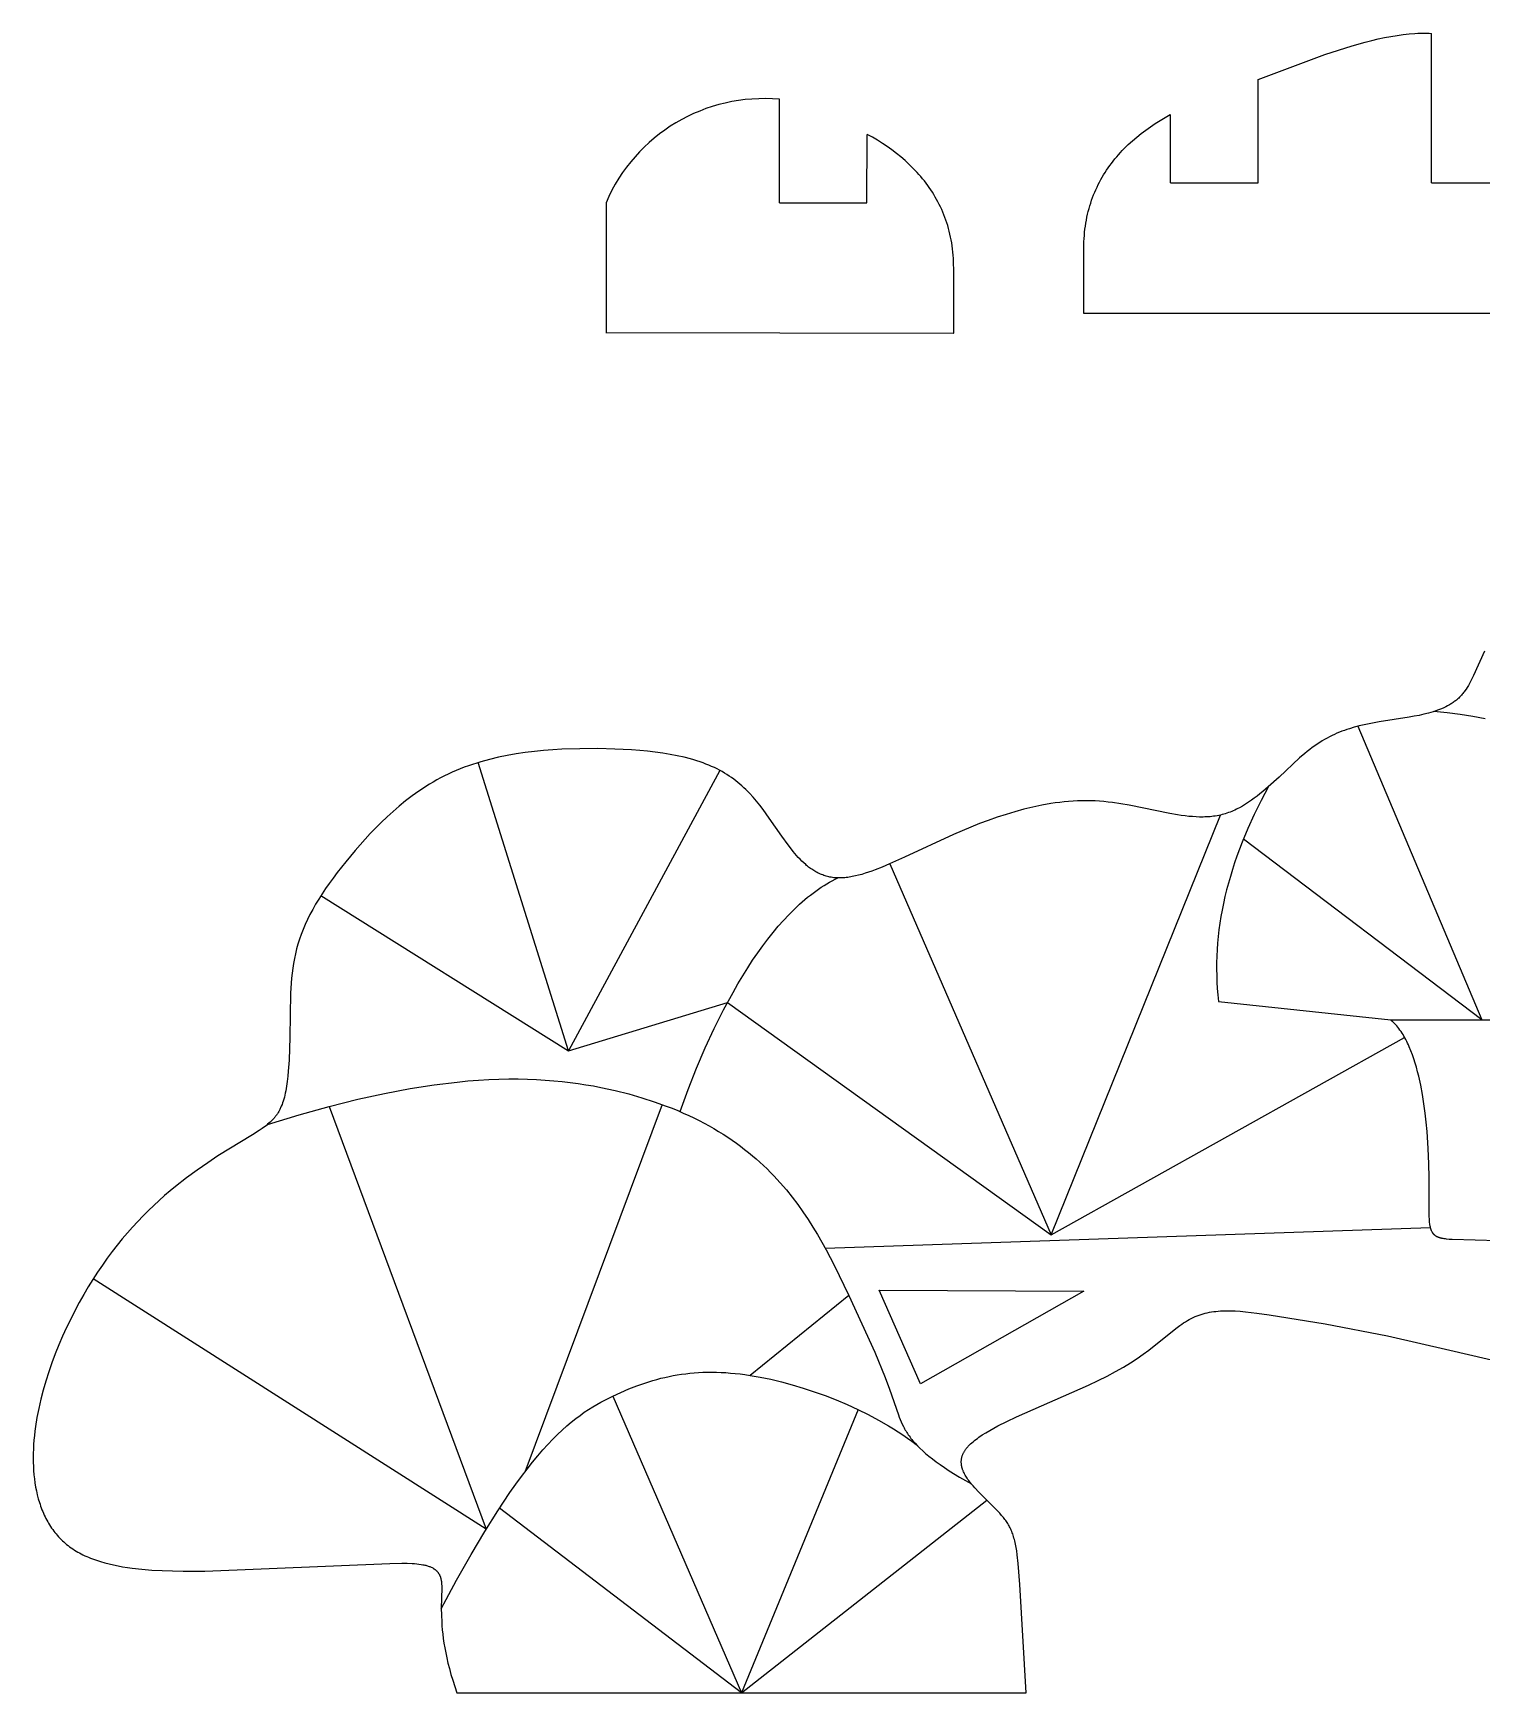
# Model space of a CAD drawing. Extents: x 7 to 176, y 5 to 122.
# Drawn here: x 10.7 to 56.7, y 53.4 to 106.1 of the extents above; entities that cross this region are included whole.
import ezdxf

# ---------------------------------------------------------------- set-up
doc = ezdxf.new("R2010")
doc.units = 0
doc.layers.get('0').update_dxf_attribs({"linetype": 'CONTINUOUS'})

msp = doc.modelspace()

# ---------------------------------------------------------------- linework, layer by layer
at = {"linetype": 'CONTINUOUS'}
for p, q in [((55.115, 101.318), (55.115, 106.065)), ((49.607, 101.318), (49.607, 104.601)), ((34.405, 100.69), (34.405, 103.973)), ((46.827, 101.318), (46.827, 103.491)), ((37.185, 100.69), (37.192, 102.859)), ((46.827, 101.318), (49.607, 101.318)), ((55.115, 101.318), (57.895, 101.318)), ((28.897, 100.69), (28.904, 96.546)), ((34.405, 100.69), (37.185, 100.69))]:
    msp.add_line(p, q, dxfattribs=at)
at = {"color": 7, "linetype": 'CONTINUOUS'}
for points in [[(49.607, 104.601), (51.73, 105.394), (52.164, 105.538), (52.591, 105.671), (53.012, 105.789), (53.219, 105.842), (53.424, 105.89), (53.626, 105.933), (53.825, 105.971), (54.021, 106.004), (54.214, 106.03), (54.404, 106.051), (54.589, 106.065), (54.681, 106.069), (54.772, 106.072), (54.861, 106.073), (54.949, 106.072), (55.037, 106.069), (55.115, 106.065)], [(63.905, 97.174), (44.073, 97.174), (44.073, 97.174), (44.073, 99.242), (44.073, 99.242), (44.074, 99.346), (44.077, 99.448), (44.082, 99.55), (44.089, 99.65), (44.098, 99.749), (44.109, 99.847), (44.122, 99.944), (44.136, 100.04), (44.153, 100.134), (44.172, 100.228), (44.192, 100.32), (44.214, 100.411), (44.238, 100.502), (44.264, 100.591), (44.291, 100.678), (44.32, 100.765), (44.351, 100.851), (44.384, 100.936), (44.418, 101.019), (44.454, 101.102), (44.491, 101.183), (44.531, 101.263), (44.571, 101.343), (44.613, 101.421), (44.657, 101.498), (44.702, 101.574), (44.749, 101.649), (44.797, 101.723), (44.847, 101.796), (44.898, 101.868), (44.951, 101.939), (45.005, 102.009), (45.06, 102.078), (45.116, 102.146), (45.174, 102.213), (45.233, 102.279), (45.294, 102.344), (45.356, 102.408), (45.483, 102.533), (45.615, 102.654), (45.751, 102.771), (45.892, 102.885), (46.037, 102.994), (46.186, 103.1), (46.339, 103.202), (46.496, 103.301), (46.656, 103.396), (46.819, 103.487)], [(28.904, 96.562), (39.938, 96.546), (39.939, 96.546), (39.939, 98.613), (39.939, 98.614), (39.938, 98.717), (39.935, 98.82), (39.93, 98.921), (39.923, 99.022), (39.914, 99.121), (39.903, 99.219), (39.89, 99.316), (39.875, 99.411), (39.858, 99.506), (39.84, 99.599), (39.82, 99.692), (39.798, 99.783), (39.774, 99.873), (39.748, 99.962), (39.72, 100.05), (39.691, 100.137), (39.66, 100.223), (39.628, 100.307), (39.593, 100.391), (39.558, 100.473), (39.52, 100.555), (39.481, 100.635), (39.44, 100.714), (39.398, 100.793), (39.354, 100.87), (39.309, 100.946), (39.262, 101.021), (39.214, 101.095), (39.164, 101.168), (39.113, 101.24), (39.061, 101.311), (39.007, 101.381), (38.952, 101.45), (38.895, 101.518), (38.837, 101.585), (38.778, 101.651), (38.718, 101.716), (38.656, 101.78), (38.529, 101.905), (38.397, 102.026), (38.261, 102.143), (38.12, 102.256), (37.975, 102.366), (37.826, 102.472), (37.673, 102.574), (37.516, 102.673), (37.356, 102.768), (37.192, 102.859)], [(56.793, 86.445), (56.451, 85.679), (56.387, 85.545), (56.353, 85.48), (56.32, 85.417), (56.285, 85.355), (56.249, 85.296), (56.212, 85.239), (56.174, 85.183), (56.154, 85.156), (56.134, 85.13), (56.114, 85.104), (56.093, 85.078), (56.071, 85.053), (56.049, 85.029), (56.027, 85.005), (56.003, 84.982), (55.98, 84.959), (55.956, 84.937), (55.931, 84.915), (55.906, 84.894), (55.88, 84.874), (55.854, 84.854), (55.827, 84.834), (55.8, 84.815), (55.772, 84.796), (55.744, 84.778), (55.715, 84.76), (55.686, 84.743), (55.626, 84.71), (55.565, 84.679), (55.502, 84.649), (55.437, 84.62), (55.371, 84.594), (55.303, 84.568), (55.234, 84.544), (55.164, 84.522), (55.093, 84.5), (55.02, 84.48), (54.872, 84.442), (54.721, 84.408), (54.566, 84.377), (54.41, 84.349), (53.452, 84.2), (53.135, 84.143), (52.978, 84.11), (52.82, 84.073), (52.663, 84.032), (52.506, 83.985), (52.427, 83.959), (52.349, 83.931), (52.27, 83.902), (52.192, 83.871), (52.113, 83.838), (52.035, 83.804), (51.956, 83.767), (51.878, 83.727), (51.799, 83.686), (51.72, 83.642), (51.642, 83.596), (51.563, 83.547), (51.484, 83.496), (51.405, 83.442), (51.326, 83.385), (51.246, 83.325), (51.167, 83.262), (51.087, 83.197), (50.927, 83.059), (50.273, 82.448), (49.932, 82.137), (49.756, 81.987), (49.667, 81.914), (49.577, 81.844), (49.486, 81.776), (49.394, 81.71), (49.301, 81.646), (49.207, 81.586), (49.112, 81.529), (49.015, 81.475), (48.967, 81.45), (48.918, 81.426), (48.868, 81.402), (48.819, 81.38), (48.769, 81.358), (48.718, 81.338), (48.668, 81.319), (48.617, 81.301), (48.565, 81.284), (48.514, 81.269), (48.461, 81.255), (48.409, 81.242), (48.356, 81.23), (48.303, 81.22), (48.249, 81.21), (48.195, 81.202), (48.141, 81.196), (48.086, 81.19), (48.031, 81.186), (47.976, 81.182), (47.92, 81.18), (47.864, 81.179), (47.751, 81.179), (47.637, 81.183), (47.521, 81.191), (47.404, 81.201), (47.286, 81.215), (47.166, 81.231), (47.045, 81.249), (46.801, 81.292), (45.516, 81.553), (45.249, 81.6), (44.978, 81.64), (44.842, 81.656), (44.705, 81.67), (44.567, 81.682), (44.429, 81.69), (44.29, 81.695), (44.151, 81.697), (44.011, 81.696), (43.871, 81.691), (43.731, 81.684), (43.59, 81.673), (43.449, 81.66), (43.307, 81.644), (43.165, 81.626), (43.023, 81.604), (42.739, 81.554), (42.454, 81.494), (42.17, 81.425), (41.886, 81.348), (41.602, 81.264), (41.32, 81.172), (41.039, 81.074), (40.76, 80.97), (40.483, 80.86), (39.936, 80.629), (38.382, 79.904), (37.903, 79.688), (37.672, 79.591), (37.448, 79.503), (37.338, 79.462), (37.23, 79.425), (37.124, 79.391), (37.02, 79.359), (36.918, 79.332), (36.817, 79.307), (36.719, 79.286), (36.671, 79.277), (36.623, 79.269), (36.575, 79.262), (36.529, 79.257), (36.482, 79.252), (36.437, 79.248), (36.391, 79.245), (36.347, 79.244), (36.302, 79.243), (36.259, 79.244), (36.216, 79.246), (36.173, 79.249), (36.132, 79.253), (36.09, 79.258), (36.049, 79.264), (36.009, 79.272), (35.969, 79.28), (35.93, 79.29), (35.891, 79.3), (35.853, 79.312), (35.815, 79.324), (35.778, 79.338), (35.741, 79.352), (35.705, 79.367), (35.669, 79.384), (35.633, 79.401), (35.598, 79.419), (35.564, 79.437), (35.529, 79.457), (35.496, 79.477), (35.462, 79.499), (35.429, 79.521), (35.396, 79.543), (35.364, 79.567), (35.332, 79.591), (35.301, 79.615), (35.269, 79.641), (35.239, 79.667), (35.178, 79.721), (35.118, 79.777), (35.06, 79.836), (35.003, 79.896), (34.946, 79.958), (34.891, 80.022), (34.837, 80.088), (34.783, 80.155), (34.678, 80.292), (34.476, 80.575), (34.083, 81.145), (33.883, 81.419), (33.781, 81.552), (33.675, 81.682), (33.567, 81.809), (33.454, 81.932), (33.396, 81.992), (33.337, 82.051), (33.276, 82.109), (33.215, 82.165), (33.151, 82.221), (33.086, 82.276), (33.02, 82.329), (32.952, 82.381), (32.882, 82.432), (32.811, 82.482), (32.737, 82.53), (32.662, 82.577), (32.584, 82.622), (32.504, 82.666), (32.423, 82.708), (32.338, 82.749), (32.252, 82.789), (32.163, 82.827), (32.072, 82.863), (31.979, 82.898), (31.883, 82.931), (31.786, 82.963), (31.686, 82.993), (31.584, 83.022), (31.375, 83.076), (31.157, 83.125), (30.933, 83.168), (30.701, 83.206), (30.462, 83.239), (30.218, 83.268), (29.967, 83.292), (29.71, 83.312), (29.18, 83.339), (28.632, 83.352), (28.068, 83.349), (27.493, 83.329), (27.203, 83.312), (26.913, 83.289), (26.623, 83.26), (26.334, 83.224), (26.046, 83.182), (25.761, 83.132), (25.479, 83.075), (25.2, 83.009), (24.926, 82.935), (24.79, 82.894), (24.656, 82.851), (24.524, 82.806), (24.393, 82.759), (24.264, 82.708), (24.136, 82.656), (24.01, 82.601), (23.886, 82.543), (23.764, 82.483), (23.644, 82.42), (23.525, 82.356), (23.408, 82.289), (23.293, 82.22), (23.179, 82.149), (23.067, 82.077), (22.957, 82.003), (22.741, 81.849), (22.532, 81.69), (22.33, 81.525), (22.133, 81.356), (21.943, 81.184), (21.759, 81.008), (21.581, 80.831), (21.408, 80.652), (21.242, 80.472), (20.925, 80.113), (20.63, 79.76), (20.356, 79.413), (20.228, 79.242), (20.105, 79.072), (19.989, 78.904), (19.878, 78.737), (19.773, 78.571), (19.674, 78.407), (19.581, 78.245), (19.495, 78.083), (19.415, 77.923), (19.341, 77.764), (19.273, 77.607), (19.212, 77.451), (19.158, 77.296), (19.109, 77.142), (19.067, 76.988), (19.03, 76.835), (18.998, 76.682), (18.97, 76.529), (18.947, 76.375), (18.928, 76.22), (18.912, 76.063), (18.899, 75.906), (18.881, 75.584), (18.854, 74.185), (18.829, 73.458), (18.806, 73.111), (18.79, 72.945), (18.772, 72.784), (18.75, 72.63), (18.725, 72.484), (18.711, 72.414), (18.696, 72.347), (18.68, 72.282), (18.664, 72.219), (18.645, 72.159), (18.626, 72.101), (18.606, 72.046), (18.584, 71.993), (18.562, 71.942), (18.55, 71.917), (18.538, 71.893), (18.525, 71.869), (18.513, 71.845), (18.5, 71.823), (18.486, 71.8), (18.473, 71.778), (18.459, 71.757), (18.444, 71.735), (18.43, 71.714), (18.415, 71.694), (18.4, 71.674), (18.384, 71.654), (18.368, 71.634), (18.352, 71.615), (18.335, 71.596), (18.301, 71.559), (18.266, 71.523), (18.229, 71.488), (18.19, 71.454), (18.15, 71.42), (18.109, 71.386), (18.067, 71.353), (18.022, 71.321), (17.977, 71.288), (17.881, 71.224), (17.67, 71.091), (16.573, 70.416), (16.25, 70.202), (15.915, 69.969), (15.572, 69.717), (15.224, 69.446), (15.05, 69.303), (14.877, 69.155), (14.704, 69.002), (14.533, 68.844), (14.362, 68.68), (14.193, 68.511), (14.025, 68.337), (13.859, 68.156), (13.695, 67.97), (13.532, 67.778), (13.371, 67.58), (13.212, 67.376), (13.056, 67.165), (12.901, 66.948), (12.749, 66.724), (12.599, 66.493), (12.452, 66.255), (12.308, 66.01), (12.166, 65.759), (12.028, 65.5), (11.894, 65.236), (11.764, 64.966), (11.639, 64.691), (11.52, 64.412), (11.406, 64.13), (11.299, 63.845), (11.199, 63.558), (11.107, 63.268), (11.023, 62.978), (10.947, 62.688), (10.881, 62.397), (10.824, 62.108), (10.778, 61.819), (10.759, 61.676), (10.742, 61.533), (10.729, 61.391), (10.718, 61.249), (10.71, 61.109), (10.705, 60.969), (10.703, 60.831), (10.705, 60.693), (10.709, 60.557), (10.717, 60.423), (10.728, 60.29), (10.742, 60.159), (10.76, 60.029), (10.781, 59.901), (10.806, 59.775), (10.834, 59.651), (10.865, 59.53), (10.901, 59.41), (10.92, 59.352), (10.94, 59.294), (10.961, 59.236), (10.983, 59.179), (11.006, 59.123), (11.03, 59.067), (11.055, 59.012), (11.08, 58.958), (11.107, 58.905), (11.135, 58.852), (11.164, 58.8), (11.193, 58.749), (11.224, 58.698), (11.256, 58.648), (11.289, 58.599), (11.323, 58.551), (11.358, 58.504), (11.394, 58.457), (11.431, 58.411), (11.469, 58.367), (11.508, 58.323), (11.548, 58.28), (11.59, 58.237), (11.632, 58.196), (11.676, 58.156), (11.72, 58.116), (11.766, 58.078), (11.813, 58.04), (11.861, 58.004), (11.91, 57.968), (11.96, 57.934), (12.012, 57.9), (12.064, 57.868), (12.118, 57.836), (12.173, 57.806), (12.228, 57.776), (12.285, 57.748), (12.343, 57.72), (12.402, 57.694), (12.462, 57.668), (12.524, 57.643), (12.586, 57.619), (12.712, 57.574), (12.843, 57.532), (12.977, 57.494), (13.115, 57.459), (13.255, 57.426), (13.399, 57.397), (13.545, 57.371), (13.695, 57.347), (13.846, 57.326), (14.157, 57.291), (14.476, 57.264), (14.802, 57.246), (15.133, 57.235), (15.469, 57.229), (16.15, 57.233), (22.03, 57.476), (22.41, 57.482), (22.582, 57.48), (22.741, 57.474), (22.815, 57.468), (22.887, 57.462), (22.956, 57.454), (23.021, 57.445), (23.084, 57.434), (23.114, 57.427), (23.143, 57.421), (23.171, 57.414), (23.199, 57.407), (23.226, 57.399), (23.252, 57.39), (23.277, 57.382), (23.302, 57.372), (23.325, 57.362), (23.348, 57.352), (23.37, 57.341), (23.392, 57.33), (23.402, 57.324), (23.412, 57.318), (23.422, 57.312), (23.432, 57.306), (23.442, 57.299), (23.451, 57.293), (23.46, 57.286), (23.469, 57.279), (23.478, 57.272), (23.487, 57.265), (23.495, 57.258), (23.503, 57.25), (23.511, 57.243), (23.519, 57.235), (23.527, 57.227), (23.534, 57.219), (23.542, 57.211), (23.549, 57.203), (23.556, 57.194), (23.562, 57.186), (23.569, 57.177), (23.575, 57.168), (23.581, 57.159), (23.587, 57.149), (23.592, 57.14), (23.598, 57.13), (23.603, 57.121), (23.608, 57.111), (23.613, 57.1), (23.618, 57.09), (23.622, 57.08), (23.627, 57.069), (23.631, 57.058), (23.635, 57.047), (23.638, 57.036), (23.642, 57.025), (23.645, 57.013), (23.648, 57.002), (23.651, 56.99), (23.654, 56.978), (23.659, 56.953), (23.663, 56.928), (23.667, 56.901), (23.67, 56.874), (23.672, 56.847), (23.674, 56.818), (23.677, 56.758), (23.678, 56.695), (23.664, 56.044), (23.667, 55.837), (23.677, 55.609), (23.685, 55.488), (23.696, 55.361), (23.71, 55.228), (23.728, 55.09), (23.749, 54.946), (23.775, 54.796), (23.804, 54.64), (23.839, 54.477), (23.878, 54.309), (23.922, 54.134), (23.972, 53.952), (24.028, 53.763), (24.09, 53.568), (24.159, 53.365), (42.237, 53.365), (42.042, 56.803), (41.988, 57.476), (41.957, 57.748), (41.94, 57.87), (41.921, 57.983), (41.901, 58.089), (41.878, 58.188), (41.867, 58.235), (41.854, 58.281), (41.841, 58.325), (41.828, 58.368), (41.814, 58.409), (41.799, 58.449), (41.784, 58.489), (41.768, 58.527), (41.751, 58.564), (41.734, 58.6), (41.716, 58.636), (41.697, 58.671), (41.677, 58.705), (41.657, 58.739), (41.636, 58.773), (41.613, 58.806), (41.591, 58.839), (41.567, 58.871), (41.542, 58.904), (41.516, 58.936), (41.462, 59.001), (41.405, 59.067), (41.344, 59.132), (41.281, 59.198), (40.742, 59.734), (40.614, 59.87), (40.553, 59.938), (40.495, 60.007), (40.441, 60.075), (40.416, 60.11), (40.391, 60.144), (40.367, 60.179), (40.345, 60.213), (40.323, 60.248), (40.303, 60.282), (40.284, 60.317), (40.267, 60.352), (40.251, 60.387), (40.244, 60.404), (40.236, 60.421), (40.23, 60.439), (40.223, 60.456), (40.218, 60.474), (40.212, 60.491), (40.207, 60.509), (40.202, 60.526), (40.198, 60.543), (40.194, 60.561), (40.191, 60.578), (40.188, 60.596), (40.185, 60.614), (40.183, 60.631), (40.182, 60.649), (40.18, 60.666), (40.18, 60.684), (40.18, 60.701), (40.18, 60.719), (40.181, 60.736), (40.182, 60.754), (40.184, 60.772), (40.186, 60.789), (40.189, 60.807), (40.193, 60.825), (40.197, 60.842), (40.201, 60.86), (40.206, 60.877), (40.212, 60.895), (40.218, 60.913), (40.225, 60.93), (40.233, 60.948), (40.241, 60.966), (40.249, 60.984), (40.258, 61.001), (40.268, 61.019), (40.279, 61.037), (40.29, 61.055), (40.301, 61.072), (40.314, 61.09), (40.327, 61.108), (40.34, 61.126), (40.355, 61.143), (40.37, 61.161), (40.385, 61.179), (40.401, 61.197), (40.418, 61.215), (40.436, 61.232), (40.473, 61.268), (40.512, 61.304), (40.553, 61.339), (40.597, 61.375), (40.643, 61.411), (40.692, 61.447), (40.742, 61.483), (40.848, 61.554), (40.963, 61.626), (41.084, 61.698), (41.212, 61.77), (41.346, 61.842), (41.63, 61.986), (41.932, 62.13), (44.225, 63.138), (44.53, 63.281), (44.817, 63.423), (45.082, 63.565), (45.328, 63.706), (45.554, 63.845), (45.764, 63.982), (45.957, 64.117), (46.136, 64.248), (46.999, 64.934), (47.122, 65.026), (47.182, 65.07), (47.242, 65.111), (47.302, 65.15), (47.362, 65.187), (47.422, 65.222), (47.483, 65.255), (47.544, 65.285), (47.606, 65.313), (47.669, 65.339), (47.732, 65.363), (47.796, 65.384), (47.861, 65.404), (47.927, 65.421), (47.994, 65.437), (48.061, 65.45), (48.13, 65.462), (48.2, 65.472), (48.27, 65.48), (48.342, 65.487), (48.415, 65.492), (48.489, 65.495), (48.564, 65.497), (48.64, 65.498), (48.718, 65.497), (48.877, 65.492), (49.041, 65.481), (49.211, 65.467), (49.569, 65.426), (49.954, 65.374), (51.733, 65.087), (53.715, 64.702), (55.702, 64.25), (66.233, 61.798)]]:
    msp.add_lwpolyline(points, dxfattribs=at)
at = {"color": 1, "linetype": 'CONTINUOUS'}
for points in [[(56.82, 84.302), (56.429, 84.376), (56.026, 84.439), (55.612, 84.49), (55.185, 84.528)], [(52.777, 84.062), (56.713, 74.733), (49.141, 80.476)], [(32.517, 82.659), (27.706, 73.753), (24.832, 82.907)], [(49.941, 82.144), (49.703, 81.699), (49.484, 81.255), (49.283, 80.815), (49.101, 80.377), (49.017, 80.159), (48.937, 79.941), (48.862, 79.725), (48.792, 79.509), (48.726, 79.293), (48.665, 79.079), (48.608, 78.864), (48.556, 78.651), (48.509, 78.438), (48.466, 78.226), (48.428, 78.015), (48.394, 77.804), (48.365, 77.594), (48.341, 77.384), (48.321, 77.175), (48.306, 76.967), (48.296, 76.759), (48.29, 76.553), (48.288, 76.346), (48.292, 76.141), (48.299, 75.936), (48.312, 75.731), (48.329, 75.528), (48.351, 75.325), (53.819, 74.733)], [(37.914, 79.693), (43.034, 67.906), (48.409, 81.242)], [(31.252, 71.822), (31.508, 72.524), (31.775, 73.198), (32.051, 73.846), (32.335, 74.464), (32.629, 75.053), (32.93, 75.611), (33.084, 75.878), (33.239, 76.137), (33.396, 76.388), (33.554, 76.63), (33.714, 76.863), (33.876, 77.088), (34.039, 77.304), (34.203, 77.511), (34.369, 77.709), (34.536, 77.898), (34.704, 78.077), (34.874, 78.247), (35.044, 78.407), (35.129, 78.483), (35.215, 78.557), (35.301, 78.629), (35.387, 78.697), (35.474, 78.764), (35.56, 78.827), (35.647, 78.889), (35.734, 78.947), (35.821, 79.003), (35.908, 79.057), (35.996, 79.107), (36.083, 79.156), (36.171, 79.201), (36.259, 79.244)], [(19.842, 78.682), (27.706, 73.753), (32.755, 75.292), (43.034, 67.906), (54.261, 74.182)], [(57.237, 67.717), (55.772, 67.761), (55.68, 67.766), (55.596, 67.773), (55.557, 67.778), (55.519, 67.783), (55.483, 67.789), (55.448, 67.796), (55.432, 67.799), (55.416, 67.803), (55.4, 67.807), (55.385, 67.812), (55.369, 67.817), (55.355, 67.822), (55.341, 67.827), (55.327, 67.832), (55.314, 67.838), (55.301, 67.844), (55.288, 67.851), (55.276, 67.858), (55.264, 67.865), (55.258, 67.869), (55.252, 67.873), (55.246, 67.876), (55.241, 67.88), (55.235, 67.884), (55.23, 67.889), (55.225, 67.893), (55.219, 67.897), (55.214, 67.902), (55.209, 67.906), (55.204, 67.911), (55.2, 67.916), (55.195, 67.92), (55.19, 67.925), (55.186, 67.93), (55.181, 67.936), (55.177, 67.941), (55.172, 67.946), (55.168, 67.952), (55.164, 67.957), (55.16, 67.963), (55.156, 67.969), (55.152, 67.974), (55.148, 67.98), (55.144, 67.987), (55.14, 67.993), (55.133, 68.006), (55.126, 68.019), (55.12, 68.033), (55.114, 68.047), (55.108, 68.062), (55.102, 68.077), (55.097, 68.093), (55.092, 68.109), (55.087, 68.126), (55.082, 68.143), (55.078, 68.161), (55.074, 68.18), (55.07, 68.199), (55.067, 68.219), (55.061, 68.26), (55.056, 68.303), (55.052, 68.349), (55.048, 68.397), (55.043, 68.501), (55.04, 68.74), (55.042, 69.732), (55.033, 70.165), (55.011, 70.654), (54.973, 71.196), (54.946, 71.483), (54.913, 71.775), (54.873, 72.071), (54.826, 72.367), (54.771, 72.661), (54.708, 72.95), (54.672, 73.092), (54.635, 73.231), (54.595, 73.367), (54.553, 73.501), (54.508, 73.631), (54.46, 73.757), (54.41, 73.879), (54.383, 73.939), (54.356, 73.997), (54.329, 74.054), (54.3, 74.11), (54.271, 74.164), (54.241, 74.217), (54.21, 74.269), (54.179, 74.319), (54.147, 74.368), (54.114, 74.415), (54.08, 74.461), (54.045, 74.505), (54.009, 74.547), (53.973, 74.588), (53.936, 74.627), (53.917, 74.646), (53.898, 74.665), (53.878, 74.682), (53.859, 74.7), (53.839, 74.717), (53.819, 74.733), (64.513, 74.733)], [(18.142, 71.413), (19.15, 71.721), (20.106, 71.988), (21.01, 72.215), (21.866, 72.403), (22.675, 72.556), (23.441, 72.676), (24.165, 72.763), (24.512, 72.796), (24.849, 72.822), (25.177, 72.841), (25.497, 72.853), (25.807, 72.86), (26.109, 72.86), (26.403, 72.854), (26.69, 72.843), (26.968, 72.827), (27.24, 72.806), (27.504, 72.781), (27.762, 72.75), (28.013, 72.716), (28.258, 72.678), (28.498, 72.637), (28.732, 72.592), (29.184, 72.493), (29.618, 72.384), (30.033, 72.266), (30.43, 72.138), (30.811, 72.001), (30.995, 71.929), (31.175, 71.855), (31.351, 71.779), (31.523, 71.701), (31.691, 71.622), (31.855, 71.54), (32.015, 71.456), (32.172, 71.37), (32.325, 71.283), (32.474, 71.194), (32.62, 71.103), (32.762, 71.01), (32.902, 70.916), (33.037, 70.82), (33.17, 70.723), (33.299, 70.624), (33.425, 70.524), (33.548, 70.422), (33.668, 70.319), (33.786, 70.214), (33.9, 70.109), (34.011, 70.002), (34.12, 69.893), (34.226, 69.784), (34.43, 69.562), (34.624, 69.335), (34.809, 69.106), (34.985, 68.872), (35.153, 68.636), (35.313, 68.398), (35.465, 68.158), (35.612, 67.916), (35.752, 67.673), (35.886, 67.43), (36.141, 66.943), (36.608, 65.979), (37.431, 64.179), (37.764, 63.377), (37.905, 63.009), (38.183, 62.194), (38.211, 62.119), (38.24, 62.044), (38.272, 61.97), (38.305, 61.896), (38.342, 61.822), (38.361, 61.785), (38.381, 61.748), (38.403, 61.711), (38.425, 61.673), (38.448, 61.636), (38.472, 61.599), (38.498, 61.561), (38.524, 61.523), (38.552, 61.485), (38.581, 61.447), (38.612, 61.409), (38.643, 61.37), (38.677, 61.332), (38.711, 61.292), (38.785, 61.213), (38.866, 61.133), (38.954, 61.051), (39.049, 60.967), (39.152, 60.881), (39.263, 60.794), (39.383, 60.704), (39.512, 60.612), (39.651, 60.517), (39.799, 60.42), (40.127, 60.216), (40.5, 60.001)], [(20.107, 71.988), (25.093, 58.563), (12.611, 66.512)], [(30.677, 72.051), (26.317, 60.375)], [(35.858, 67.482), (55.082, 68.143)], [(36.608, 65.979), (33.47, 63.447)], [(37.576, 66.154), (44.073, 66.12), (38.889, 63.182), (37.576, 66.154), (37.576, 66.154)], [(23.664, 56.031), (24.153, 56.939), (24.614, 57.756), (25.048, 58.49), (25.458, 59.144), (25.846, 59.724), (26.031, 59.988), (26.212, 60.236), (26.388, 60.468), (26.56, 60.685), (26.727, 60.888), (26.89, 61.077), (27.049, 61.253), (27.204, 61.416), (27.356, 61.568), (27.505, 61.709), (27.651, 61.84), (27.794, 61.961), (27.934, 62.073), (28.072, 62.177), (28.208, 62.273), (28.342, 62.362), (28.474, 62.445), (28.605, 62.522), (28.735, 62.595), (28.863, 62.663), (29.118, 62.79), (29.371, 62.907), (29.624, 63.015), (29.876, 63.114), (30.002, 63.16), (30.129, 63.204), (30.256, 63.245), (30.383, 63.283), (30.511, 63.32), (30.639, 63.353), (30.769, 63.384), (30.898, 63.413), (31.029, 63.439), (31.161, 63.462), (31.294, 63.482), (31.428, 63.5), (31.563, 63.515), (31.699, 63.527), (31.837, 63.537), (31.976, 63.544), (32.117, 63.547), (32.26, 63.548), (32.404, 63.546), (32.55, 63.541), (32.698, 63.533), (32.848, 63.522), (33, 63.508), (33.154, 63.491), (33.311, 63.47), (33.47, 63.447), (33.794, 63.39), (34.127, 63.321), (34.467, 63.24), (34.812, 63.147), (35.16, 63.043), (35.509, 62.928), (35.859, 62.803), (36.208, 62.667), (36.553, 62.521), (36.894, 62.365), (37.228, 62.2), (37.555, 62.026), (37.872, 61.844), (38.027, 61.75), (38.178, 61.654), (38.327, 61.555), (38.472, 61.455), (38.613, 61.353), (38.751, 61.249)], [(29.118, 62.79), (33.198, 53.365), (25.514, 59.229)], [(36.9, 62.362), (33.198, 53.365), (40.989, 59.488)]]:
    msp.add_lwpolyline(points, dxfattribs=at)
at = {"linetype": 'CONTINUOUS'}
msp.add_arc((33.909, 98.543), 5.452, 84.78, 156.8103, dxfattribs=at)

doc.saveas('drawing.dxf')
